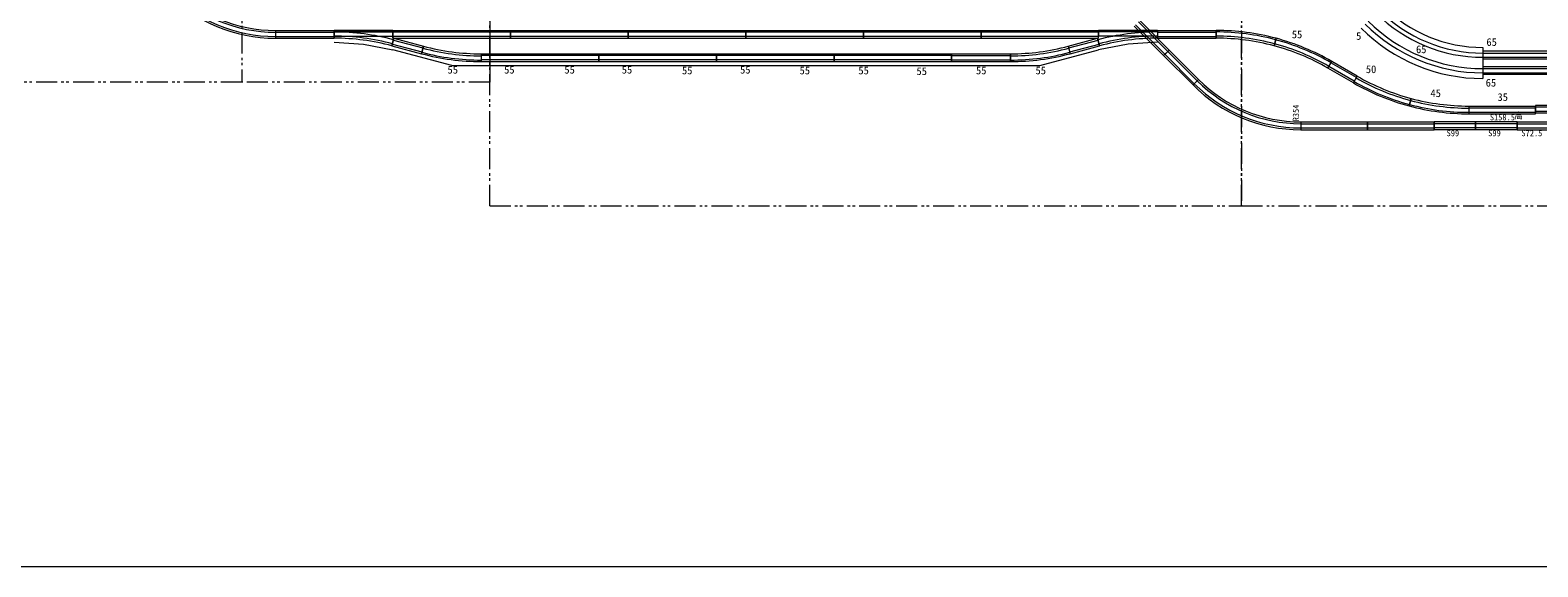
# Model space of a CAD drawing. Units: millimetres, scale not verified. Extents: x -9453 to 4173, y -8805 to 4050.
# Drawn here: x -2409 to 1181, y -4050 to -2773 of the extents above; entities that cross this region are included whole.
import ezdxf
from ezdxf.enums import TextEntityAlignment as Align

# ---------------------------------------------------------------- set-up
doc = ezdxf.new("R2010")
doc.units = ezdxf.units.MM
doc.header["$LTSCALE"] = 10
doc.linetypes.add('DOUBLE_CHAIN1', pattern=[8.8, 5, -1, 0.6, -0.6, 0.6, -1])
for name, color, linetype, lineweight in [('0-0_線路', 7, 'Continuous', 9), ('0-2', 7, 'Continuous', 9), ('0-4_ジオラマ', 7, 'Continuous', 9), ('0-8_教室', 3, 'DOUBLE_CHAIN1', 9)]:
    doc.layers.add(name, color=color, linetype=linetype, lineweight=lineweight)
doc.styles.add('ＭＳ ゴシック', font='')
doc.styles.get('ＭＳ ゴシック').set_extended_font_data('MS Gothic')

msp = doc.modelspace()

# ---------------------------------------------------------------- linework, layer by layer
at = {"layer": '0-0_線路'}
for p, q in [((289.82, -2833.05), (219.81, -2763.04)), ((302.9, -2819.96), (232.89, -2749.96)), ((275.06, -2773.24), (415.06, -2773.24)), ((275.06, -2773.24), (275.06, -2791.74)), ((275.06, -2773.24), (275.06, -2791.74)), ((275.06, -2773.24), (275.06, -2791.74)), ((275.06, -2791.74), (415.06, -2791.74)), ((415.06, -2773.24), (415.06, -2791.74)), ((415.06, -2773.24), (415.06, -2791.74)), ((415.06, -2791.74), (415.06, -2773.24)), ((415.06, -2773.24), (415.06, -2791.74)), ((552.69, -2809.86), (557.48, -2791.99)), ((557.48, -2791.99), (552.69, -2809.86)), ((-1477.28, -2828.62), (-1472.49, -2810.75)), ((-1334.87, -2828.87), (-1334.87, -2847.37)), ((-1334.87, -2828.87), (-1054.87, -2828.87)), ((-1334.87, -2828.87), (-1334.87, -2847.37)), ((-1334.87, -2828.87), (-1334.87, -2847.37)), ((-1054.87, -2847.37), (-1054.87, -2828.87)), ((-1054.87, -2828.87), (-1054.87, -2847.37)), ((-1054.87, -2828.87), (-1054.87, -2847.37)), ((-774.87, -2847.37), (-774.87, -2828.87)), ((-774.87, -2828.87), (-774.87, -2847.37)), ((-774.87, -2828.87), (-774.87, -2847.37)), ((-494.87, -2847.37), (-494.87, -2828.87)), ((-494.87, -2828.87), (-494.87, -2847.37)), ((-494.87, -2828.87), (-494.87, -2847.37)), ((-214.87, -2847.37), (-214.87, -2828.87)), ((-214.87, -2847.37), (-214.87, -2828.87)), ((-214.87, -2828.87), (-74.87, -2828.87)), ((-214.87, -2828.87), (-214.87, -2847.37)), ((-214.87, -2828.87), (-214.87, -2847.37)), ((-214.87, -2828.87), (-214.87, -2847.37)), ((-74.87, -2828.87), (-74.87, -2847.37)), ((-74.87, -2828.87), (-74.87, -2847.37)), ((-74.87, -2847.37), (-74.87, -2828.87)), ((-74.87, -2847.37), (-74.87, -2828.87)), ((62.76, -2810.75), (67.55, -2828.62)), ((289.82, -2833.05), (302.9, -2819.96)), ((302.9, -2819.96), (289.82, -2833.05)), ((359.82, -2903.05), (289.82, -2833.05)), ((302.9, -2819.96), (293.18, -2829.69)), ((293.18, -2829.69), (299.54, -2823.32)), ((372.9, -2889.97), (302.9, -2819.96)), ((1049.87, -2813.68), (1049.87, -2887.68)), ((1329.87, -2822.93), (1049.87, -2822.93)), ((1049.87, -2822.93), (1049.87, -2841.43)), ((1049.87, -2822.93), (1049.87, -2841.43)), ((-1334.87, -2847.37), (-1054.87, -2847.37)), ((-1054.87, -2847.37), (-774.87, -2847.37)), ((-774.87, -2847.37), (-494.87, -2847.37)), ((-494.87, -2847.37), (-214.87, -2847.37)), ((-214.87, -2847.37), (-74.87, -2847.37)), ((680.94, -2862.98), (690.19, -2846.96)), ((680.94, -2862.98), (690.19, -2846.96)), ((680.94, -2862.98), (690.19, -2846.96)), ((741.56, -2897.98), (680.94, -2862.98)), ((683.31, -2858.87), (690.19, -2846.96)), ((750.81, -2881.96), (690.19, -2846.96)), ((1329.87, -2841.43), (1049.87, -2841.43)), ((1329.87, -2859.93), (1049.87, -2859.93)), ((1049.87, -2859.93), (1049.87, -2878.43)), ((1049.87, -2859.93), (1049.87, -2878.43)), ((359.82, -2903.05), (372.9, -2889.97)), ((372.9, -2889.97), (359.82, -2903.05)), ((372.9, -2889.97), (359.82, -2903.05)), ((363.18, -2899.69), (369.54, -2893.33)), ((741.56, -2897.98), (750.81, -2881.96)), ((741.56, -2897.98), (750.81, -2881.96)), ((741.56, -2897.98), (750.81, -2881.96)), ((1329.87, -2878.43), (1049.87, -2878.43)), ((879.06, -2935.08), (874.27, -2952.95)), ((874.27, -2952.95), (879.06, -2935.08)), ((1016.68, -2953.2), (1175.18, -2953.2)), ((1016.68, -2953.2), (1016.68, -2971.7)), ((1016.68, -2953.2), (1016.68, -2971.7)), ((1016.68, -2971.7), (1175.18, -2971.7)), ((1274.18, -2951.71), (1175.18, -2951.71)), ((1175.18, -2951.71), (1175.18, -2970.21)), ((1175.18, -2951.71), (1175.18, -2965.46)), ((1175.18, -2971.7), (1175.18, -2953.2)), ((1274.18, -2970.21), (1175.18, -2970.21)), ((616.68, -2990.94), (616.68, -3009.44)), ((616.68, -2990.94), (775.18, -2990.94)), ((616.68, -2990.94), (616.68, -3009.44)), ((616.68, -3009.44), (775.18, -3009.44)), ((775.18, -3009.44), (775.18, -2990.94)), ((775.18, -2990.94), (933.68, -2990.94)), ((775.18, -2990.94), (775.18, -3009.44)), ((775.18, -3009.44), (933.68, -3009.44)), ((933.68, -3009.44), (933.68, -2990.94)), ((1032.68, -2990.94), (933.68, -2990.94)), ((933.68, -2990.94), (933.68, -3009.44)), ((933.68, -2990.94), (933.68, -3004.69)), ((1032.68, -3009.44), (933.68, -3009.44)), ((1032.68, -3009.44), (1032.68, -2990.94)), ((1131.68, -2990.94), (1032.68, -2990.94)), ((1032.68, -2990.94), (1032.68, -3009.44)), ((1032.68, -2990.94), (1032.68, -3004.69)), ((1032.68, -3004.69), (1032.68, -2995.69)), ((1131.68, -3009.44), (1032.68, -3009.44)), ((1131.68, -3009.44), (1131.68, -2990.94)), ((1131.68, -3004.69), (1131.68, -2995.69))]:
    msp.add_line(p, q, dxfattribs=at)
at = {"layer": '0-0_線路', "color": 2}
for p, q in [((292.82, -2830.04), (222.82, -2760.04)), ((299.89, -2822.97), (229.89, -2752.97)), ((-1543.62, -2796.09), (-1473.59, -2814.86)), ((63.86, -2814.86), (133.89, -2796.09)), ((275.06, -2777.49), (415.06, -2777.49)), ((275.06, -2787.49), (415.06, -2787.49)), ((-1546.21, -2805.75), (-1476.18, -2824.52)), ((-1054.87, -2833.12), (-1334.87, -2833.12)), ((-774.87, -2833.12), (-1054.87, -2833.12)), ((-494.87, -2833.12), (-774.87, -2833.12)), ((-214.87, -2833.12), (-494.87, -2833.12)), ((-214.87, -2833.12), (-74.87, -2833.12)), ((66.45, -2824.52), (136.48, -2805.75)), ((362.83, -2900.04), (292.82, -2830.04)), ((369.9, -2892.97), (299.89, -2822.97)), ((1049.87, -2827.18), (1329.87, -2827.18)), ((-1054.87, -2843.12), (-1334.87, -2843.12)), ((-774.87, -2843.12), (-1054.87, -2843.12)), ((-494.87, -2843.12), (-774.87, -2843.12)), ((-214.87, -2843.12), (-494.87, -2843.12)), ((-214.87, -2843.12), (-74.87, -2843.12)), ((743.68, -2894.3), (683.06, -2859.3)), ((748.68, -2885.64), (688.06, -2850.64)), ((1049.87, -2837.18), (1329.87, -2837.18)), ((1049.87, -2864.18), (1329.87, -2864.18)), ((1049.87, -2874.18), (1329.87, -2874.18)), ((1016.68, -2957.45), (1175.18, -2957.45)), ((1016.68, -2967.45), (1175.18, -2967.45)), ((1274.18, -2955.96), (1175.18, -2955.96)), ((1274.18, -2965.96), (1175.18, -2965.96)), ((616.68, -2995.19), (775.18, -2995.19)), ((616.68, -3005.19), (775.18, -3005.19)), ((775.18, -2995.19), (933.68, -2995.19)), ((775.18, -3005.19), (933.68, -3005.19)), ((1032.68, -2995.19), (933.68, -2995.19)), ((1032.68, -3005.19), (933.68, -3005.19)), ((1131.68, -2995.19), (1032.68, -2995.19)), ((1131.68, -3005.19), (1032.68, -3005.19)), ((1131.68, -2995.19), (1204.18, -2995.19)), ((1131.68, -3005.19), (1204.18, -3005.19))]:
    msp.add_line(p, q, dxfattribs=at)
at = {"layer": '0-0_線路', "color": 3}
for p, q in [((-1684.94, -2800.99), (-1614.94, -2805.62)), ((-1614.94, -2805.62), (-1544.94, -2819.49)), ((-1404.94, -2856.49), (-1544.94, -2819.49)), ((-4.94, -2856.49), (135.06, -2819.49)), ((205.06, -2805.62), (135.06, -2819.49)), ((275.06, -2800.99), (205.06, -2805.62)), ((-1404.92, -2856.62), (-1264.92, -2856.62)), ((-1264.92, -2856.62), (-1124.92, -2856.62)), ((-1124.92, -2856.62), (-984.92, -2856.62)), ((-984.92, -2856.62), (-844.92, -2856.62)), ((-844.92, -2856.62), (-704.93, -2856.62)), ((-704.93, -2856.62), (-564.93, -2856.62)), ((-564.93, -2856.62), (-424.93, -2856.62)), ((-424.93, -2856.62), (-284.93, -2856.62)), ((-284.93, -2856.62), (-144.93, -2856.62)), ((-144.93, -2856.49), (-4.94, -2856.49))]:
    msp.add_line(p, q, dxfattribs=at)
at = {"layer": '0-0_線路'}
for points in [[(-1542.52, -2791.99), (-1547.31, -2809.86), (-1477.28, -2828.62)], [(-1542.52, -2791.99), (-1472.49, -2810.75), (-1477.28, -2828.62)], [(62.76, -2810.75), (132.79, -2791.99), (137.58, -2809.86)], [(-1054.87, -2847.37), (-1054.87, -2828.87), (-774.87, -2828.87)], [(-774.87, -2847.37), (-774.87, -2828.87), (-494.87, -2828.87)], [(-494.87, -2847.37), (-494.87, -2828.87), (-214.87, -2828.87)], [(62.76, -2810.75), (67.55, -2828.62), (137.58, -2809.86)], [(1131.68, -2990.94), (1204.18, -2990.94), (1204.18, -3009.44)], [(1131.68, -2990.94), (1131.68, -3009.44), (1204.18, -3009.44)]]:
    msp.add_lwpolyline(points, dxfattribs=at)
for centre, radius, start, end in [((-1824.94, -2428.49), 363.25, 225, 270), ((-1824.94, -2428.49), 344.75, 225, 270), ((415.06, -3323.49), 550.25, 74.99995, 90), ((415.06, -3323.49), 531.75, 75.00002, 90), ((415.06, -3323.49), 550.25, 59.99995, 75), ((-1334.87, -2297.12), 550.25, 255, 270.00005), ((-1334.87, -2297.12), 531.75, 255, 269.99998), ((-74.87, -2297.12), 531.75, 270, 284.99998), ((-74.87, -2297.12), 550.25, 270, 285.00005), ((415.06, -3323.49), 531.75, 60.00002, 75), ((616.68, -2646.19), 363.25, 225, 270), ((616.68, -2646.19), 344.75, 225, 270), ((1016.68, -2421.45), 550.25, 240, 255.00005), ((1016.68, -2421.45), 531.75, 240, 254.99998), ((1016.68, -2421.45), 531.75, 255, 269.99998), ((1016.68, -2421.45), 550.25, 255, 270.00005)]:
    msp.add_arc(centre, radius, start, end, dxfattribs=at)
at = {"layer": '0-0_線路', "color": 2}
for centre, radius, start, end in [((-1824.94, -2428.49), 359, 225, 270), ((-1824.94, -2428.49), 349, 225, 270), ((1049.87, -2478.18), 349, 225, 270), ((1049.87, -2478.18), 396, 224.99995, 270), ((1049.87, -2478.18), 386, 225, 270), ((1049.87, -2478.18), 359, 225, 270), ((415.06, -3323.49), 546.69, 75, 90), ((415.06, -3323.49), 536.69, 75, 90), ((415.06, -3323.49), 546.69, 60, 75), ((-1334.87, -2297.12), 546.69, 255, 270), ((-1334.87, -2297.12), 536.69, 255, 270), ((-74.87, -2297.12), 536.69, 270, 285), ((-74.87, -2297.12), 546.69, 270, 285), ((415.06, -3323.49), 536.69, 60, 75), ((616.68, -2646.19), 359, 225, 270), ((616.68, -2646.19), 349, 225, 270), ((1016.68, -2421.45), 546.69, 240, 255), ((1016.68, -2421.45), 536.69, 240, 255), ((1016.68, -2421.45), 536.69, 255, 270), ((1016.68, -2421.45), 546.69, 255, 270)]:
    msp.add_arc(centre, radius, start, end, dxfattribs=at)
at = {"layer": '0-0_線路', "color": 3}
for radius, start in [(335.5, 225.00006), (409.5, 225.04622)]:
    msp.add_arc((1049.87, -2478.18), radius, start, 270, dxfattribs=at)
at = {"layer": '0-2'}
for p, q in [((-1824.94, -2773.24), (-1684.94, -2773.24)), ((-1824.94, -2773.24), (-1824.94, -2791.74)), ((-1824.94, -2773.24), (-1824.94, -2791.74)), ((-1824.94, -2773.24), (-1824.94, -2791.74)), ((-1824.94, -2791.74), (-1684.94, -2791.74)), ((-1684.94, -2773.24), (-1684.94, -2791.74)), ((-1684.94, -2773.24), (-1684.94, -2791.74)), ((-1544.94, -2773.24), (-1684.94, -2773.24)), ((-1547.31, -2809.86), (-1542.52, -2791.99)), ((-1544.94, -2773.24), (-1264.94, -2773.24)), ((-1544.94, -2773.24), (-1544.94, -2791.74)), ((-1544.94, -2773.24), (-1544.94, -2791.74)), ((-1544.94, -2791.74), (-1264.94, -2791.74)), ((-1264.94, -2791.74), (-1264.94, -2773.24)), ((-1264.94, -2773.24), (-1264.94, -2791.74)), ((-1264.94, -2773.24), (-1264.94, -2791.74)), ((-1264.94, -2791.74), (-984.94, -2791.74)), ((-984.94, -2791.74), (-984.94, -2773.24)), ((-984.94, -2773.24), (-984.94, -2791.74)), ((-984.94, -2773.24), (-984.94, -2791.74)), ((-984.94, -2791.74), (-704.94, -2791.74)), ((-704.94, -2791.74), (-704.94, -2773.24)), ((-704.94, -2773.24), (-704.94, -2791.74)), ((-704.94, -2773.24), (-704.94, -2791.74)), ((-704.94, -2791.74), (-424.94, -2791.74)), ((-424.94, -2791.74), (-424.94, -2773.24)), ((-424.94, -2773.24), (-424.94, -2791.74)), ((-424.94, -2773.24), (-424.94, -2791.74)), ((-424.94, -2791.74), (-144.94, -2791.74)), ((-144.94, -2791.74), (-144.94, -2773.24)), ((-144.94, -2773.24), (-144.94, -2791.74)), ((-144.94, -2773.24), (-144.94, -2791.74)), ((-144.94, -2791.74), (135.06, -2791.74)), ((137.43, -2809.86), (132.64, -2791.99)), ((135.06, -2791.74), (135.06, -2773.24)), ((135.06, -2791.74), (135.06, -2773.24)), ((135.06, -2773.24), (275.06, -2773.24))]:
    msp.add_line(p, q, dxfattribs=at)
at = {"layer": '0-2', "color": 2}
for p, q in [((-1824.94, -2777.49), (-1684.94, -2777.49)), ((-1824.94, -2787.49), (-1684.94, -2787.49)), ((-1684.94, -2776.8), (-1544.94, -2776.8)), ((-1684.94, -2786.8), (-1544.94, -2786.8)), ((-1264.94, -2777.49), (-1544.94, -2777.49)), ((-1264.94, -2787.49), (-1544.94, -2787.49)), ((-984.94, -2777.49), (-1264.94, -2777.49)), ((-984.94, -2787.49), (-1264.94, -2787.49)), ((-704.94, -2777.49), (-984.94, -2777.49)), ((-704.94, -2787.49), (-984.94, -2787.49)), ((-424.94, -2777.49), (-704.94, -2777.49)), ((-424.94, -2787.49), (-704.94, -2787.49)), ((-144.94, -2777.49), (-424.94, -2777.49)), ((-144.94, -2787.49), (-424.94, -2787.49)), ((135.06, -2777.49), (-144.94, -2777.49)), ((135.06, -2787.49), (-144.94, -2787.49)), ((275.06, -2776.8), (135.06, -2776.8)), ((275.06, -2786.8), (135.06, -2786.8))]:
    msp.add_line(p, q, dxfattribs=at)
at = {"layer": '0-2'}
for points in [[(-1684.94, -2791.74), (-1684.94, -2773.24), (-1544.94, -2773.24), (-1684.94, -2773.24), (-1544.94, -2773.24), (-1544.94, -2786.8)], [(-1544.94, -2773.24), (-1684.94, -2773.24), (-1684.94, -2791.74)], [(-1542.52, -2791.99), (-1544.94, -2791.74), (-1544.94, -2773.24)], [(-1264.94, -2791.74), (-1264.94, -2773.24), (-984.94, -2773.24)], [(-984.94, -2791.74), (-984.94, -2773.24), (-704.94, -2773.24)], [(-704.94, -2791.74), (-704.94, -2773.24), (-424.94, -2773.24)], [(-424.94, -2791.74), (-424.94, -2773.24), (-144.94, -2773.24)], [(-144.94, -2791.74), (-144.94, -2773.24), (135.06, -2773.24)], [(132.64, -2791.99), (135.06, -2791.74), (135.06, -2773.24)], [(275.06, -2773.24), (135.06, -2773.24), (275.06, -2773.24)], [(275.06, -2773.24), (135.06, -2773.24), (135.06, -2786.8)], [(135.06, -2773.24), (275.06, -2773.24), (275.06, -2791.74)]]:
    msp.add_lwpolyline(points, dxfattribs=at)
at = {"layer": '0-2', "color": 2}
for centre, radius, start, end in [((-1684.94, -3323.49), 546.69, 75, 90), ((-1684.94, -3323.49), 536.69, 75, 90), ((275.06, -3323.49), 546.69, 90, 105), ((275.06, -3323.49), 536.69, 90, 105)]:
    msp.add_arc(centre, radius, start, end, dxfattribs=at)
at = {"layer": '0-2'}
for centre, start, end in [((-1684.94, -3323.49), 75.00002, 90), ((275.06, -3323.49), 90, 104.99998)]:
    msp.add_arc(centre, 531.75, start, end, dxfattribs=at)
at = {"layer": '0-8_教室'}
for p, q in [((-1904.63, -1106.1), (-1904.63, -2896.1)), ((-1314.63, -2306.1), (-1314.63, -2896.1)), ((-1314.63, -3191.1), (-1314.63, -2601.1)), ((475.37, -3191.1), (475.37, -2601.1)), ((-1314.63, -3191.1), (475.37, -3191.1)), ((475.37, -3191.1), (2265.37, -3191.1))]:
    msp.add_line(p, q, dxfattribs=at)
at = {"layer": '0-8_教室', "color": 7, "linetype": 'Continuous'}
msp.add_lwpolyline([(-4227.37, 4050), (4172.63, 4050), (4172.63, -4050), (-4227.37, -4050)], close=True, dxfattribs=at)
at = {"layer": '0-8_教室'}
for points in [[(-1904.63, -1106.1), (-1904.63, -2896.1), (-2494.63, -2896.1)], [(-1314.63, -1106.1), (-1314.63, -2896.1), (-1904.63, -2896.1)], [(-1314.63, -2601.1), (475.37, -2601.1), (475.37, -3191.1)]]:
    msp.add_lwpolyline(points, dxfattribs=at)

# ---------------------------------------------------------------- texts
at = {"layer": '0-0_線路', "style": 'ＭＳ ゴシック'}
msp.add_text('R354', height=14.66, rotation=90, dxfattribs=at).set_placement((616.33, -2989.55), align=Align.BOTTOM_LEFT)
for s, p in [('     S158.5', (1016.68, -2991.7)), ('   S99', (933.68, -3029.44)), ('   S99', (1032.68, -3029.44)), (' S72.5', (1131.68, -3029.44))]:
    msp.add_text(s, height=14.66, dxfattribs=at).set_placement(p, align=Align.BOTTOM_LEFT)
at = {"layer": '0-4_ジオラマ', "style": 'ＭＳ ゴシック'}
for s, height, p in [('55', 18.33, (595, -2797.3)), ('5', 18.33, (748.06, -2801.09)), ('65', 18.33, (1058.39, -2815.55)), ('65', 18.33, (890.74, -2832.84)), ('55', 18.33, (-1415.12, -2881.41)), ('55', 18.33, (-1280.31, -2881.41)), ('55', 18.33, (-1136.85, -2881.41)), ('55', 18.33, (-1000.31, -2881.41)), ('55', 18.33, (-856.85, -2883.14)), ('55', 18.33, (-718.58, -2881.41)), ('55', 18.33, (-576.85, -2883.14)), ('55', 18.33, (-436.85, -2883.14)), ('55', 18.33, (-298.58, -2884.87)), ('55', 18.33, (-156.85, -2883.14)), ('55', 18.33, (-15.12, -2883.14)), ('50', 18.33, (771.3, -2880.26)), ('65', 18.33, (1056.66, -2912.34)), ('45', 18.33, (925.12, -2937.3)), ('35', 18.33, (1084.71, -2946.52)), ('高', 14.66, (1124.85, -2987.81))]:
    msp.add_text(s, height=height, dxfattribs=at).set_placement(p, align=Align.BOTTOM_LEFT)

doc.saveas('drawing.dxf')
